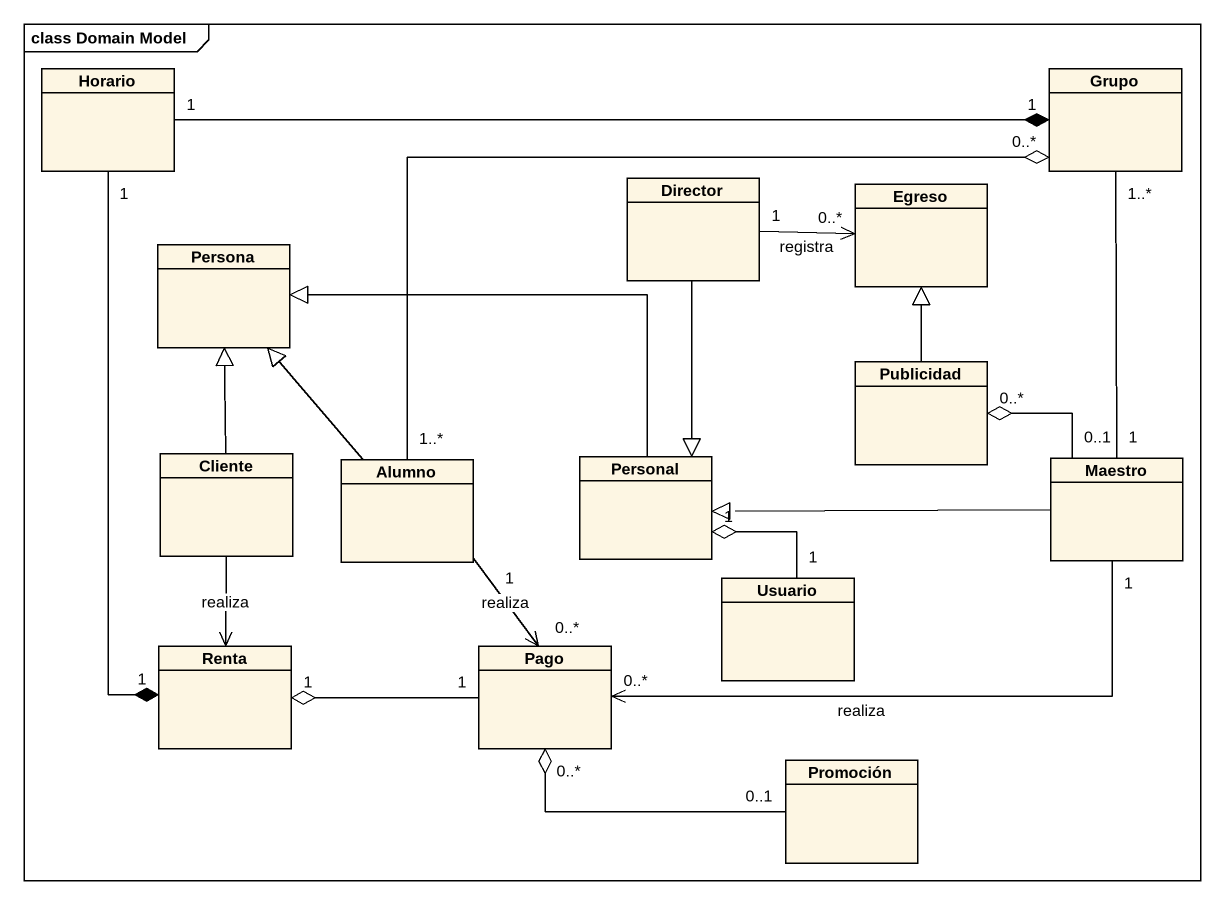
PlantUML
@startuml
mainframe class Domain Model
hide circle
hide empty members
class Horario
class Grupo
class Director
class Egreso
class Persona
class Publicidad
class Cliente
class Alumno
class Personal
class Maestro
class Usuario
class Renta
class Pago
class Promoción
Horario "1" -right-* "1" Grupo
Horario "1" --* "1" Renta
Director "1" -right-> "0..*" Egreso : registra
Director --|> Personal
Publicidad -up-|> Egreso
Cliente -up-|> Persona
Cliente --> Renta : realiza
Alumno "1..*" -right-o "0..*" Grupo
Alumno -up-|> Persona
Alumno "1" --> "0..*" Pago : realiza
Personal -left-|> Persona
Maestro "1" -up- "1..*" Grupo
Maestro "0..1" -left-o "0..*" Publicidad
Maestro -left-|> Personal
Maestro "1" -left-> "0..*" Pago : realiza
Usuario "1" -up-o "1" Personal
Pago "1" -left-o "1" Renta
Promoción "0..1" -left-o "0..*" Pago
@enduml
